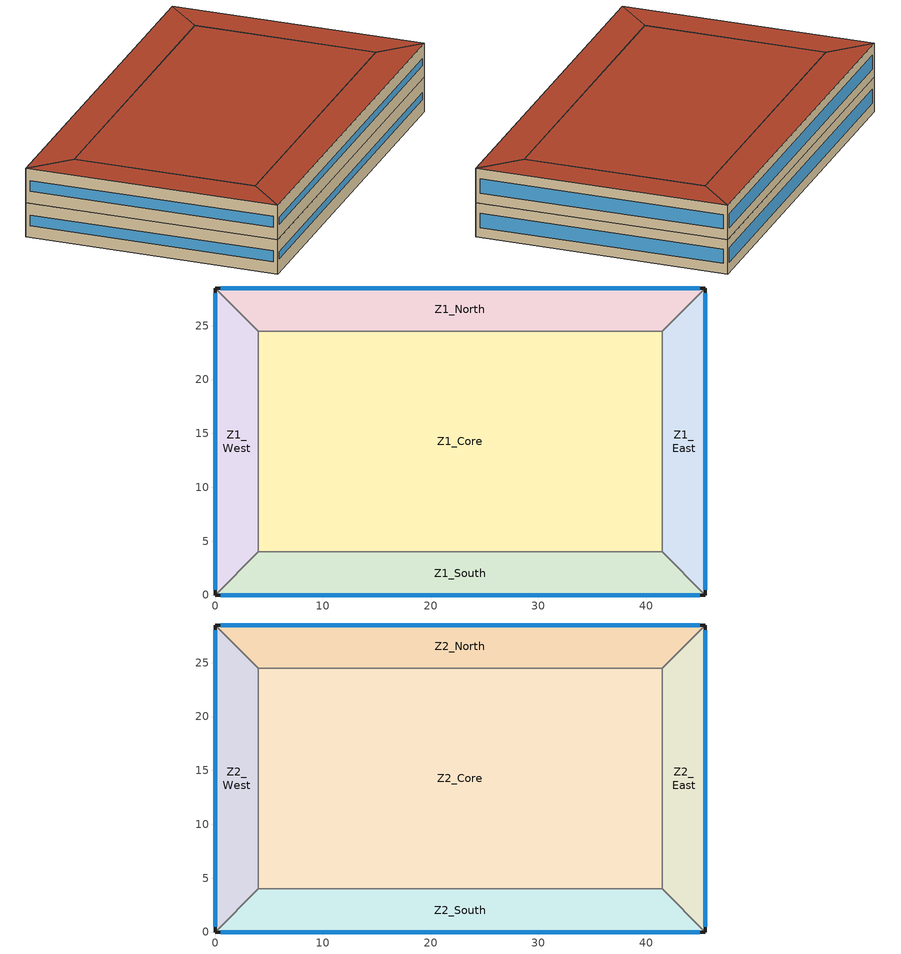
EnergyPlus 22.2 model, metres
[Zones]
Z1_South
 floor ground (Slab_Cons): 4,4 41.5,4 45.5,0 0,0 z0
 wall outside (ExtWall_Cons): 0,0 45.5,0 z0:4
 wall adiabatic (Partition_Cons): 45.5,0 41.5,4 4,4 0,0 z0:4
 window (Win_Cons): 0.5,0 45,0 z1.59:2.41
 ceiling adiabatic (LowerCeil_Cons): 0,0 45.5,0 41.5,4 4,4 z4
Z1_East
 floor ground (Slab_Cons): 41.5,4 41.5,24.5 45.5,28.5 45.5,0 z0
 wall outside (ExtWall_Cons): 45.5,0 45.5,28.5 z0:4
 wall adiabatic (Partition_Cons): 45.5,28.5 41.5,24.5 41.5,4 45.5,0 z0:4
 window (Win_Cons): 45.5,0.5 45.5,28 z1.17:2.83
 ceiling adiabatic (LowerCeil_Cons): 45.5,0 45.5,28.5 41.5,24.5 41.5,4 z4
Z1_North
 floor ground (Slab_Cons): 41.5,24.5 4,24.5 0,28.5 45.5,28.5 z0
 wall outside (ExtWall_Cons): 45.5,28.5 0,28.5 z0:4
 wall adiabatic (Partition_Cons): 0,28.5 4,24.5 41.5,24.5 45.5,28.5 z0:4
 window (Win_Cons): 45,28.5 0.5,28.5 z1.18:2.82
 ceiling adiabatic (LowerCeil_Cons): 45.5,28.5 0,28.5 4,24.5 41.5,24.5 z4
Z1_West
 floor ground (Slab_Cons): 4,24.5 4,4 0,0 0,28.5 z0
 wall outside (ExtWall_Cons): 0,28.5 0,0 z0:4
 wall adiabatic (Partition_Cons): 0,0 4,4 4,24.5 0,28.5 z0:4
 window (Win_Cons): 0,28 0,0.5 z1.38:2.62
 ceiling adiabatic (LowerCeil_Cons): 0,28.5 0,0 4,4 4,24.5 z4
Z1_Core
 floor ground (Slab_Cons): 4,24.5 41.5,24.5 41.5,4 4,4 z0
 wall adiabatic (Partition_Cons): 4,4 41.5,4 41.5,24.5 4,24.5 4,4 z0:4
 ceiling adiabatic (LowerCeil_Cons): 4,4 41.5,4 41.5,24.5 4,24.5 z4
Z2_South
 floor adiabatic (UpperFloor_Cons): 4,4 41.5,4 45.5,0 0,0 z4
 wall outside (ExtWall_Cons): 0,0 45.5,0 z4:8
 wall adiabatic (Partition_Cons): 45.5,0 41.5,4 4,4 0,0 z4:8
 window (Win_Cons): 0.5,0 45,0 z5.59:6.41
 roof outside (Roof_Cons): 0,0 45.5,0 41.5,4 4,4 z8
Z2_East
 floor adiabatic (UpperFloor_Cons): 41.5,4 41.5,24.5 45.5,28.5 45.5,0 z4
 wall outside (ExtWall_Cons): 45.5,0 45.5,28.5 z4:8
 wall adiabatic (Partition_Cons): 45.5,28.5 41.5,24.5 41.5,4 45.5,0 z4:8
 window (Win_Cons): 45.5,0.5 45.5,28 z5.17:6.83
 roof outside (Roof_Cons): 45.5,0 45.5,28.5 41.5,24.5 41.5,4 z8
Z2_North
 floor adiabatic (UpperFloor_Cons): 41.5,24.5 4,24.5 0,28.5 45.5,28.5 z4
 wall outside (ExtWall_Cons): 45.5,28.5 0,28.5 z4:8
 wall adiabatic (Partition_Cons): 0,28.5 4,24.5 41.5,24.5 45.5,28.5 z4:8
 window (Win_Cons): 45,28.5 0.5,28.5 z5.18:6.82
 roof outside (Roof_Cons): 45.5,28.5 0,28.5 4,24.5 41.5,24.5 z8
Z2_West
 floor adiabatic (UpperFloor_Cons): 4,24.5 4,4 0,0 0,28.5 z4
 wall outside (ExtWall_Cons): 0,28.5 0,0 z4:8
 wall adiabatic (Partition_Cons): 0,0 4,4 4,24.5 0,28.5 z4:8
 window (Win_Cons): 0,28 0,0.5 z5.38:6.62
 roof outside (Roof_Cons): 0,28.5 0,0 4,4 4,24.5 z8
Z2_Core
 floor adiabatic (UpperFloor_Cons): 4,24.5 41.5,24.5 41.5,4 4,4 z4
 wall adiabatic (Partition_Cons): 4,4 41.5,4 41.5,24.5 4,24.5 4,4 z4:8
 roof outside (Roof_Cons): 4,4 41.5,4 41.5,24.5 4,24.5 z8
[Building]
T2-test-07: 15, Suburbs, 0.04, 0.4, FullExterior, 25, 6
[Material]
Stucco25: MediumRough, 0.0253, 0.6918, 1858, 837, 0.9, 0.7, 0.7
Concrete200: MediumRough, 0.2, 1.311, 2240, 836.8, 0.9, 0.7, 0.7
Gypsum13: MediumRough, 0.0127, 0.16, 784.9, 830, 0.9, 0.7, 0.7
Membrane10: MediumRough, 0.0095, 0.16, 1121.3, 1460, 0.9, 0.7, 0.7
Concrete100: MediumRough, 0.1, 1.311, 2240, 836.8, 0.9, 0.7, 0.7
Carpet: MediumRough, 0.0127, 0.06, 288, 1380, 0.9, 0.7, 0.7
WallIns: MediumRough, 0.161, 0.049, 265, 836.8, 0.9, 0.7, 0.7
RoofIns: MediumRough, 0.2587, 0.049, 265, 836.8, 0.9, 0.7, 0.7
[Construction]
ExtWall_Cons: Stucco25, WallIns, Concrete200, Gypsum13
Roof_Cons: Membrane10, RoofIns, Concrete100
Slab_Cons; UpperFloor_Cons: Concrete100, Carpet
LowerCeil_Cons: Carpet, Concrete100
Partition_Cons: Gypsum13, Gypsum13
Win_Cons: Glazing
[WindowMaterial:SimpleGlazingSystem]
Glazing: 3.2, 0.34, 0.49
[Zone]
Z1_South; Z1_East; Z1_North; Z1_West; Z1_Core; Z2_South; Z2_East; Z2_North; Z2_West; Z2_Core: 0, 0, 0, 0, 1, 1, autocalculate, autocalculate
[People]
Z1_South_People: Z1_South, OCC_SCH, Area/Person, , , 18.5, 0.3, autocalculate, ACTIVITY_SCH
Z1_East_People: Z1_East, OCC_SCH, Area/Person, , , 18.5, 0.3, autocalculate, ACTIVITY_SCH
Z1_North_People: Z1_North, OCC_SCH, Area/Person, , , 18.5, 0.3, autocalculate, ACTIVITY_SCH
Z1_West_People: Z1_West, OCC_SCH, Area/Person, , , 18.5, 0.3, autocalculate, ACTIVITY_SCH
Z1_Core_People: Z1_Core, OCC_SCH, Area/Person, , , 18.5, 0.3, autocalculate, ACTIVITY_SCH
Z2_South_People: Z2_South, OCC_SCH, Area/Person, , , 18.5, 0.3, autocalculate, ACTIVITY_SCH
Z2_East_People: Z2_East, OCC_SCH, Area/Person, , , 18.5, 0.3, autocalculate, ACTIVITY_SCH
Z2_North_People: Z2_North, OCC_SCH, Area/Person, , , 18.5, 0.3, autocalculate, ACTIVITY_SCH
Z2_West_People: Z2_West, OCC_SCH, Area/Person, , , 18.5, 0.3, autocalculate, ACTIVITY_SCH
Z2_Core_People: Z2_Core, OCC_SCH, Area/Person, , , 18.5, 0.3, autocalculate, ACTIVITY_SCH
[Lights]
Z1_South_Lights: Z1_South, LTG_SCH, Watts/Area, , 10.8, , 0, 0.7, 0.2, 1
Z1_East_Lights: Z1_East, LTG_SCH, Watts/Area, , 10.8, , 0, 0.7, 0.2, 1
Z1_North_Lights: Z1_North, LTG_SCH, Watts/Area, , 10.8, , 0, 0.7, 0.2, 1
Z1_West_Lights: Z1_West, LTG_SCH, Watts/Area, , 10.8, , 0, 0.7, 0.2, 1
Z1_Core_Lights: Z1_Core, LTG_SCH, Watts/Area, , 10.8, , 0, 0.7, 0.2, 1
Z2_South_Lights: Z2_South, LTG_SCH, Watts/Area, , 10.8, , 0, 0.7, 0.2, 1
Z2_East_Lights: Z2_East, LTG_SCH, Watts/Area, , 10.8, , 0, 0.7, 0.2, 1
Z2_North_Lights: Z2_North, LTG_SCH, Watts/Area, , 10.8, , 0, 0.7, 0.2, 1
Z2_West_Lights: Z2_West, LTG_SCH, Watts/Area, , 10.8, , 0, 0.7, 0.2, 1
Z2_Core_Lights: Z2_Core, LTG_SCH, Watts/Area, , 10.8, , 0, 0.7, 0.2, 1
[ElectricEquipment]
Z1_South_Equip: Z1_South, EQP_SCH, Watts/Area, , 11.8, , 0, 0.3, 0
Z1_East_Equip: Z1_East, EQP_SCH, Watts/Area, , 11.8, , 0, 0.3, 0
Z1_North_Equip: Z1_North, EQP_SCH, Watts/Area, , 11.8, , 0, 0.3, 0
Z1_West_Equip: Z1_West, EQP_SCH, Watts/Area, , 11.8, , 0, 0.3, 0
Z1_Core_Equip: Z1_Core, EQP_SCH, Watts/Area, , 11.8, , 0, 0.3, 0
Z2_South_Equip: Z2_South, EQP_SCH, Watts/Area, , 11.8, , 0, 0.3, 0
Z2_East_Equip: Z2_East, EQP_SCH, Watts/Area, , 11.8, , 0, 0.3, 0
Z2_North_Equip: Z2_North, EQP_SCH, Watts/Area, , 11.8, , 0, 0.3, 0
Z2_West_Equip: Z2_West, EQP_SCH, Watts/Area, , 11.8, , 0, 0.3, 0
Z2_Core_Equip: Z2_Core, EQP_SCH, Watts/Area, , 11.8, , 0, 0.3, 0
[ZoneInfiltration:DesignFlowRate]
Z1_South_Infil: Z1_South, ALWAYS_ON, AirChanges/Hour, , , , 0.15, 1, 0, 0, 0
Z1_East_Infil: Z1_East, ALWAYS_ON, AirChanges/Hour, , , , 0.15, 1, 0, 0, 0
Z1_North_Infil: Z1_North, ALWAYS_ON, AirChanges/Hour, , , , 0.15, 1, 0, 0, 0
Z1_West_Infil: Z1_West, ALWAYS_ON, AirChanges/Hour, , , , 0.15, 1, 0, 0, 0
Z1_Core_Infil: Z1_Core, ALWAYS_ON, AirChanges/Hour, , , , 0.15, 1, 0, 0, 0
Z2_South_Infil: Z2_South, ALWAYS_ON, AirChanges/Hour, , , , 0.15, 1, 0, 0, 0
Z2_East_Infil: Z2_East, ALWAYS_ON, AirChanges/Hour, , , , 0.15, 1, 0, 0, 0
Z2_North_Infil: Z2_North, ALWAYS_ON, AirChanges/Hour, , , , 0.15, 1, 0, 0, 0
Z2_West_Infil: Z2_West, ALWAYS_ON, AirChanges/Hour, , , , 0.15, 1, 0, 0, 0
Z2_Core_Infil: Z2_Core, ALWAYS_ON, AirChanges/Hour, , , , 0.15, 1, 0, 0, 0
[HVACTemplate:Thermostat]
Tstat: HTGSETP_SCH, , CLGSETP_SCH
[HVACTemplate:Zone:IdealLoadsAirSystem]
Z1_South; Z1_East; Z1_North; Z1_West; Z1_Core; Z2_South; Z2_East; Z2_North; Z2_West; Z2_Core: Tstat
[Schedule:Compact]
ALWAYS_ON: Fraction, Through: 12/31, For: AllDays, Until: 24:00, 1
OCC_SCH: Fraction, Through: 12/31, For: Weekdays SummerDesignDay WinterDesignDay, Until: 08:00, 0, Until: 18:00, 1, Until: 24:00, 0, For: AllOtherDays, Until: 24:00, 0
LTG_SCH: Fraction, Through: 12/31, For: Weekdays SummerDesignDay WinterDesignDay, Until: 08:00, 0.15, Until: 18:00, 0.9, Until: 24:00, 0.15, For: AllOtherDays, Until: 24:00, 0.15
EQP_SCH: Fraction, Through: 12/31, For: Weekdays SummerDesignDay WinterDesignDay, Until: 08:00, 0.5, Until: 18:00, 0.85, Until: 24:00, 0.5, For: AllOtherDays, Until: 24:00, 0.5
HTGSETP_SCH: Temperature, Through: 12/31, For: Weekdays SummerDesignDay WinterDesignDay, Until: 08:00, 16.5, Until: 18:00, 20, Until: 24:00, 16.5, For: AllOtherDays, Until: 24:00, 16.5
CLGSETP_SCH: Temperature, Through: 12/31, For: Weekdays SummerDesignDay WinterDesignDay, Until: 08:00, 29, Until: 18:00, 23.5, Until: 24:00, 29, For: AllOtherDays, Until: 24:00, 29
ACTIVITY_SCH: Any, Through: 12/31, For: AllDays, Until: 24:00, 110
